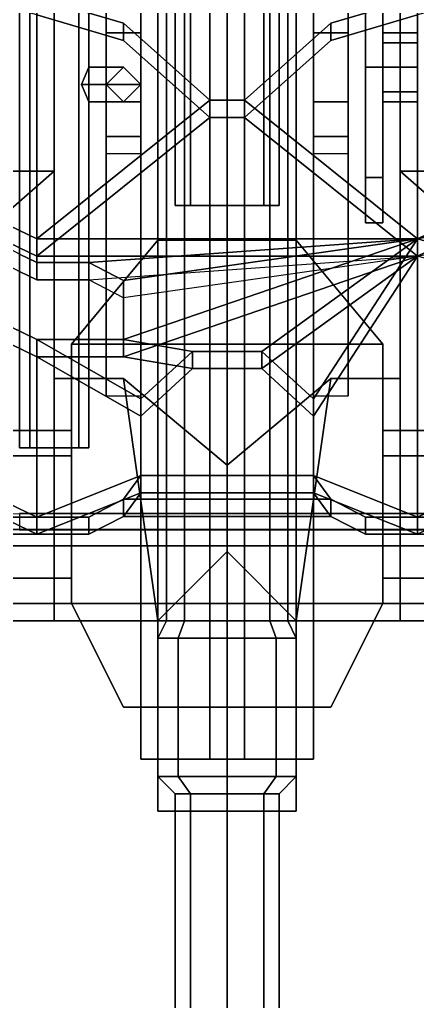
# Model space of a CAD drawing. Header units: millimetres. Extents: x -0.9 to 1, y -4.4 to 14.2.
# Drawn here: x -0.12 to 0.11, y -0.28 to 0.288 of the extents above; entities that cross this region are included whole.
import ezdxf

# ---------------------------------------------------------------- set-up
doc = ezdxf.new("R2010")
doc.units = ezdxf.units.MM
for name, color, linetype in [('gun', 1, 'Continuous'), ('sleeve', 5, 'Continuous'), ('trail', 6, 'Continuous'), ('turret', 2, 'Continuous')]:
    doc.layers.add(name, color=color, linetype=linetype)

msp = doc.modelspace()

# ---------------------------------------------------------------- linework, layer by layer
for points in [[(0.04, 0.16, 0.27), (0.09, 0.1, 0.27), (-0.09, 0.1, 0.27), (-0.04, 0.16, 0.27)], [(-0.09, 0.1, 0.37), (0.09, 0.1, 0.37), (0.04, 0.16, 0.37), (-0.04, 0.16, 0.37)], [(-0.04, 0.16, 0.27), (-0.09, 0.1, 0.27), (-0.09, 0.1, 0.37), (-0.04, 0.16, 0.37)], [(-0.04, 0.16, 0.37), (0.04, 0.16, 0.37), (0.04, 0.16, 0.27), (-0.04, 0.16, 0.27)], [(0.04, 0.16, 0.37), (0.09, 0.1, 0.37), (0.09, 0.1, 0.27), (0.04, 0.16, 0.27)], [(0.09, 0.1, 0.27), (0.09, -0.05, 0.27), (-0.09, -0.05, 0.27), (-0.09, 0.1, 0.27)], [(-0.09, -0.05, 0.37), (0.09, -0.05, 0.37), (0.09, 0.1, 0.37), (-0.09, 0.1, 0.37)], [(-0.09, 0.1, 0.27), (-0.09, -0.05, 0.27), (-0.09, -0.05, 0.37), (-0.09, 0.1, 0.37)], [(0.09, 0.1, 0.37), (0.09, -0.05, 0.37), (0.09, -0.05, 0.27), (0.09, 0.1, 0.27)], [(-0.13, 0.03536, 0.28464), (-0.13, 0.05, 0.32), (-0.09, 0.05, 0.32), (-0.09, 0.03536, 0.28464)], [(-0.13, 0.05, 0.32), (-0.13, 0.03536, 0.35536), (-0.09, 0.03536, 0.35536), (-0.09, 0.05, 0.32)], [(0.13, 0.05, 0.32), (0.13, 0.03536, 0.28464), (0.09, 0.03536, 0.28464), (0.09, 0.05, 0.32)], [(0.13, 0.03536, 0.35536), (0.13, 0.05, 0.32), (0.09, 0.05, 0.32), (0.09, 0.03536, 0.35536)], [(-0.13, 0, 0.27), (-0.13, 0.03536, 0.28464), (-0.09, 0.03536, 0.28464), (-0.09, 0, 0.27)], [(-0.13, 0.03536, 0.35536), (-0.13, 0, 0.37), (-0.09, 0, 0.37), (-0.09, 0.03536, 0.35536)], [(0.13, 0.03536, 0.28464), (0.13, 0, 0.27), (0.09, 0, 0.27), (0.09, 0.03536, 0.28464)], [(0.13, 0, 0.37), (0.13, 0.03536, 0.35536), (0.09, 0.03536, 0.35536), (0.09, 0, 0.37)], [(-0.12, 0.00204, 0.47859), (0.12, 0.00204, 0.47859), (0.36, -0.00723, 0.45006), (-0.36, -0.00723, 0.45006)], [(-0.13, 0, 0.37), (-0.13, -0.03536, 0.35536), (-0.09, -0.03536, 0.35536), (-0.09, 0, 0.37)], [(-0.13, -0.03536, 0.28464), (-0.13, 0, 0.27), (-0.09, 0, 0.27), (-0.09, -0.03536, 0.28464)], [(-0.12, -0.00747, 0.48168), (0.12, -0.00747, 0.48168), (0.12, 0.00204, 0.47859), (-0.12, 0.00204, 0.47859)], [(0.13, -0.03536, 0.35536), (0.13, 0, 0.37), (0.09, 0, 0.37), (0.09, -0.03536, 0.35536)], [(0.13, 0, 0.27), (0.13, -0.03536, 0.28464), (0.09, -0.03536, 0.28464), (0.09, 0, 0.27)], [(-0.36, -0.00723, 0.45006), (0.36, -0.00723, 0.45006), (0.36, -0.05, 0.31842), (-0.36, -0.05, 0.31842)], [(-0.36, -0.01674, 0.45315), (0.36, -0.01674, 0.45315), (0.12, -0.00747, 0.48168), (-0.12, -0.00747, 0.48168)], [(-0.36, -0.06, 0.32), (0.36, -0.06, 0.32), (0.36, -0.01674, 0.45315), (-0.36, -0.01674, 0.45315)], [(-0.13, -0.03536, 0.35536), (-0.13, -0.05, 0.32), (-0.09, -0.05, 0.32), (-0.09, -0.03536, 0.35536)], [(-0.13, -0.05, 0.32), (-0.13, -0.03536, 0.28464), (-0.09, -0.03536, 0.28464), (-0.09, -0.05, 0.32)], [(0.13, -0.05, 0.32), (0.13, -0.03536, 0.35536), (0.09, -0.03536, 0.35536), (0.09, -0.05, 0.32)], [(0.13, -0.03536, 0.28464), (0.13, -0.05, 0.32), (0.09, -0.05, 0.32), (0.09, -0.03536, 0.28464)], [(-0.36, -0.05, 0.27), (0.36, -0.05, 0.27), (0.31, -0.05, 0.1), (-0.31, -0.05, 0.1)], [(-0.36, -0.05, 0.31842), (0.36, -0.05, 0.31842), (0.36, -0.05, 0.27), (-0.36, -0.05, 0.27)], [(-0.31, -0.05, 0.1), (0.31, -0.05, 0.1), (0.31, -0.06, 0.1), (-0.31, -0.06, 0.1)], [(0.09, -0.05, 0.27), (0.06, -0.11, 0.27), (-0.06, -0.11, 0.27), (-0.09, -0.05, 0.27)], [(-0.09, -0.05, 0.27), (-0.06, -0.11, 0.27), (-0.06, -0.11, 0.37), (-0.09, -0.05, 0.37)], [(-0.06, -0.11, 0.37), (0.06, -0.11, 0.37), (0.09, -0.05, 0.37), (-0.09, -0.05, 0.37)], [(0.09, -0.05, 0.37), (0.06, -0.11, 0.37), (0.06, -0.11, 0.27), (0.09, -0.05, 0.27)], [(-0.31, -0.06, 0.1), (0.31, -0.06, 0.1), (0.36, -0.06, 0.27), (-0.36, -0.06, 0.27)], [(-0.36, -0.06, 0.27), (0.36, -0.06, 0.27), (0.36, -0.06, 0.32), (-0.36, -0.06, 0.32)], [(-0.06, -0.11, 0.27), (0.06, -0.11, 0.27), (0.06, -0.11, 0.37), (-0.06, -0.11, 0.37)], [(0.04, -0.11, 0.35), (0.04, -0.17, 0.35), (-0.04, -0.17, 0.35), (-0.04, -0.11, 0.35)], [(-0.04, -0.11, 0.35), (-0.04, -0.17, 0.35), (-0.04, -0.17, 0.37), (-0.04, -0.11, 0.37)], [(-0.04, -0.17, 0.37), (0.04, -0.17, 0.37), (0.04, -0.11, 0.37), (-0.04, -0.11, 0.37)], [(-0.04, -0.17, 0.29), (0.04, -0.17, 0.29), (0.04, -0.11, 0.29), (-0.04, -0.11, 0.29)], [(-0.04, -0.11, 0.27), (-0.04, -0.17, 0.27), (-0.04, -0.17, 0.29), (-0.04, -0.11, 0.29)], [(0.04, -0.11, 0.27), (0.04, -0.17, 0.27), (-0.04, -0.17, 0.27), (-0.04, -0.11, 0.27)], [(0.04, -0.11, 0.37), (0.04, -0.17, 0.37), (0.04, -0.17, 0.35), (0.04, -0.11, 0.35)], [(0.04, -0.11, 0.29), (0.04, -0.17, 0.29), (0.04, -0.17, 0.27), (0.04, -0.11, 0.27)], [(-0.04, -0.17, 0.35), (0.04, -0.17, 0.35), (0.04, -0.17, 0.37), (-0.04, -0.17, 0.37)], [(-0.04, -0.17, 0.27), (0.04, -0.17, 0.27), (0.04, -0.17, 0.29), (-0.04, -0.17, 0.29)]]:
    msp.add_3dface(points)
at = {"layer": 'gun'}
for points in [[(-0.02475, 0.57, 0.63475), (-0.035, 0.57, 0.61), (-0.035, -0.06, 0.61), (-0.02475, -0.06, 0.63475)], [(-0.035, 0.57, 0.61), (-0.02475, 0.57, 0.58525), (-0.02475, -0.06, 0.58525), (-0.035, -0.06, 0.61)], [(0, 0.57, 0.645), (-0.02475, 0.57, 0.63475), (-0.02475, -0.06, 0.63475), (0, -0.06, 0.645)], [(-0.02475, 0.57, 0.58525), (0, 0.57, 0.575), (0, -0.06, 0.575), (-0.02475, -0.06, 0.58525)], [(0.02475, 0.57, 0.63475), (0, 0.57, 0.645), (0, -0.06, 0.645), (0.02475, -0.06, 0.63475)], [(0, 0.57, 0.575), (0.02475, 0.57, 0.58525), (0.02475, -0.06, 0.58525), (0, -0.06, 0.575)], [(0.035, 0.57, 0.61), (0.02475, 0.57, 0.63475), (0.02475, -0.06, 0.63475), (0.035, -0.06, 0.61)], [(0.02475, 0.57, 0.58525), (0.035, 0.57, 0.61), (0.035, -0.06, 0.61), (0.02475, -0.06, 0.58525)], [(-0.02828, -0.07, 0.58172), (-0.04, -0.07, 0.61), (-0.035, -0.06, 0.61), (-0.02475, -0.06, 0.58525)], [(-0.04, -0.07, 0.61), (-0.02828, -0.07, 0.63828), (-0.02475, -0.06, 0.63475), (-0.035, -0.06, 0.61)], [(0, -0.07, 0.57), (-0.02828, -0.07, 0.58172), (-0.02475, -0.06, 0.58525), (0, -0.06, 0.575)], [(-0.02828, -0.07, 0.63828), (0, -0.07, 0.65), (0, -0.06, 0.645), (-0.02475, -0.06, 0.63475)], [(0.02828, -0.07, 0.58172), (0, -0.07, 0.57), (0, -0.06, 0.575), (0.02475, -0.06, 0.58525)], [(0, -0.07, 0.65), (0.02828, -0.07, 0.63828), (0.02475, -0.06, 0.63475), (0, -0.06, 0.645)], [(0.04, -0.07, 0.61), (0.02828, -0.07, 0.58172), (0.02475, -0.06, 0.58525), (0.035, -0.06, 0.61)], [(0.02828, -0.07, 0.63828), (0.04, -0.07, 0.61), (0.035, -0.06, 0.61), (0.02475, -0.06, 0.63475)], [(-0.02828, -0.07, 0.63828), (-0.04, -0.07, 0.61), (-0.04, -0.15, 0.61), (-0.02828, -0.15, 0.63828)], [(-0.04, -0.07, 0.61), (-0.02828, -0.07, 0.58172), (-0.02828, -0.15, 0.58172), (-0.04, -0.15, 0.61)], [(0, -0.07, 0.65), (-0.02828, -0.07, 0.63828), (-0.02828, -0.15, 0.63828), (0, -0.15, 0.65)], [(-0.02828, -0.07, 0.58172), (0, -0.07, 0.57), (0, -0.15, 0.57), (-0.02828, -0.15, 0.58172)], [(0.02828, -0.07, 0.63828), (0, -0.07, 0.65), (0, -0.15, 0.65), (0.02828, -0.15, 0.63828)], [(0, -0.07, 0.57), (0.02828, -0.07, 0.58172), (0.02828, -0.15, 0.58172), (0, -0.15, 0.57)], [(0.04, -0.07, 0.61), (0.02828, -0.07, 0.63828), (0.02828, -0.15, 0.63828), (0.04, -0.15, 0.61)], [(0.02828, -0.07, 0.58172), (0.04, -0.07, 0.61), (0.04, -0.15, 0.61), (0.02828, -0.15, 0.58172)], [(-0.02121, -0.16, 0.58879), (-0.03, -0.16, 0.61), (-0.04, -0.15, 0.61), (-0.02828, -0.15, 0.58172)], [(-0.03, -0.16, 0.61), (-0.02121, -0.16, 0.63121), (-0.02828, -0.15, 0.63828), (-0.04, -0.15, 0.61)], [(0, -0.16, 0.58), (-0.02121, -0.16, 0.58879), (-0.02828, -0.15, 0.58172), (0, -0.15, 0.57)], [(-0.02121, -0.16, 0.63121), (0, -0.16, 0.64), (0, -0.15, 0.65), (-0.02828, -0.15, 0.63828)], [(0.02121, -0.16, 0.58879), (0, -0.16, 0.58), (0, -0.15, 0.57), (0.02828, -0.15, 0.58172)], [(0, -0.16, 0.64), (0.02121, -0.16, 0.63121), (0.02828, -0.15, 0.63828), (0, -0.15, 0.65)], [(0.03, -0.16, 0.61), (0.02121, -0.16, 0.58879), (0.02828, -0.15, 0.58172), (0.04, -0.15, 0.61)], [(0.02121, -0.16, 0.63121), (0.03, -0.16, 0.61), (0.04, -0.15, 0.61), (0.02828, -0.15, 0.63828)], [(-0.02121, -0.16, 0.63121), (-0.03, -0.16, 0.61), (-0.03, -0.95, 0.61), (-0.02121, -0.95, 0.63121)], [(-0.03, -0.16, 0.61), (-0.02121, -0.16, 0.58879), (-0.02121, -0.95, 0.58879), (-0.03, -0.95, 0.61)], [(0, -0.16, 0.64), (-0.02121, -0.16, 0.63121), (-0.02121, -0.95, 0.63121), (0, -0.95, 0.64)], [(-0.02121, -0.16, 0.58879), (0, -0.16, 0.58), (0, -0.95, 0.58), (-0.02121, -0.95, 0.58879)], [(0.02121, -0.16, 0.63121), (0, -0.16, 0.64), (0, -0.95, 0.64), (0.02121, -0.95, 0.63121)], [(0, -0.16, 0.58), (0.02121, -0.16, 0.58879), (0.02121, -0.95, 0.58879), (0, -0.95, 0.58)], [(0.03, -0.16, 0.61), (0.02121, -0.16, 0.63121), (0.02121, -0.95, 0.63121), (0.03, -0.95, 0.61)], [(0.02121, -0.16, 0.58879), (0.03, -0.16, 0.61), (0.03, -0.95, 0.61), (0.02121, -0.95, 0.58879)]]:
    msp.add_3dface(points, dxfattribs=at)
at = {"layer": 'sleeve'}
for points in [[(0.05, 0.57, 0.5), (0.05, -0.14, 0.5), (-0.05, -0.14, 0.5), (-0.05, 0.57, 0.5)], [(-0.05, 0.57, 0.5), (-0.05, -0.14, 0.5), (-0.05, -0.14, 0.5), (-0.05, 0.57, 0.5)], [(-0.05, 0.57, 0.62), (-0.05, -0.14, 0.62), (-0.04, -0.14, 0.62), (-0.04, 0.57, 0.62)], [(-0.05, 0.57, 0.5), (-0.05, -0.14, 0.5), (-0.05, -0.14, 0.62), (-0.05, 0.57, 0.62)], [(-0.04, -0.14, 0.59), (-0.01, -0.14, 0.57), (-0.01, 0.57, 0.57), (-0.04, 0.57, 0.59)], [(-0.04, -0.14, 0.62), (-0.04, -0.14, 0.59), (-0.04, 0.57, 0.59), (-0.04, 0.57, 0.62)], [(-0.01, 0.57, 0.57), (-0.01, -0.14, 0.57), (0.01, -0.14, 0.57), (0.01, 0.57, 0.57)], [(0.04, 0.57, 0.59), (0.01, 0.57, 0.57), (0.01, -0.14, 0.57), (0.04, -0.14, 0.59)], [(0.05, -0.14, 0.59), (0.05, 0.57, 0.59), (0.04, 0.57, 0.59), (0.04, -0.14, 0.59)], [(0.05, -0.14, 0.5), (0.05, 0.57, 0.5), (0.05, 0.57, 0.59), (0.05, -0.14, 0.59)], [(-0.02121, 0.46, 0.70121), (-0.03, 0.46, 0.68), (-0.03, 0.18, 0.68), (-0.02121, 0.18, 0.70121)], [(-0.03, 0.46, 0.68), (-0.02121, 0.46, 0.65879), (-0.02121, 0.18, 0.65879), (-0.03, 0.18, 0.68)], [(0, 0.46, 0.71), (-0.02121, 0.46, 0.70121), (-0.02121, 0.18, 0.70121), (0, 0.18, 0.71)], [(-0.02121, 0.46, 0.65879), (0, 0.46, 0.65), (0, 0.18, 0.65), (-0.02121, 0.18, 0.65879)], [(0.02121, 0.46, 0.70121), (0, 0.46, 0.71), (0, 0.18, 0.71), (0.02121, 0.18, 0.70121)], [(0, 0.46, 0.65), (0.02121, 0.46, 0.65879), (0.02121, 0.18, 0.65879), (0, 0.18, 0.65)], [(0.03, 0.46, 0.68), (0.02121, 0.46, 0.70121), (0.02121, 0.18, 0.70121), (0.03, 0.18, 0.68)], [(0.02121, 0.46, 0.65879), (0.03, 0.46, 0.68), (0.03, 0.18, 0.68), (0.02121, 0.18, 0.65879)], [(0.08, 0.26, 0.65), (0.08, 0.32364, 0.62364), (0.08, 0.35, 0.56), (0.08, 0.19636, 0.62364)], [(0.08, 0.19636, 0.62364), (0.08, 0.35, 0.56), (0.08, 0.32364, 0.49636), (0.08, 0.17, 0.56)], [(0.09, 0.27414, 0.57414), (0.09, 0.28, 0.56), (0.09, 0.35, 0.56), (0.09, 0.32364, 0.62364)], [(0.09, 0.28, 0.56), (0.09, 0.27414, 0.54586), (0.09, 0.32364, 0.49636), (0.09, 0.35, 0.56)], [(0.09, 0.26, 0.65), (0.09, 0.32364, 0.62364), (0.08, 0.32364, 0.62364), (0.08, 0.26, 0.65)], [(0.09, 0.32364, 0.49636), (0.09, 0.26, 0.47), (0.08, 0.26, 0.47), (0.08, 0.32364, 0.49636)], [(0.08, 0.17, 0.56), (0.08, 0.32364, 0.49636), (0.08, 0.26, 0.47), (0.08, 0.19636, 0.49636)], [(0.09, 0.26, 0.58), (0.09, 0.27414, 0.57414), (0.09, 0.32364, 0.62364), (0.09, 0.26, 0.65)], [(0.09, 0.27414, 0.54586), (0.09, 0.26, 0.54), (0.09, 0.26, 0.47), (0.09, 0.32364, 0.49636)], [(0.11, 0.27414, 0.57414), (0.11, 0.28, 0.56), (0.09, 0.28, 0.56), (0.09, 0.27414, 0.57414)], [(0.11, 0.28, 0.56), (0.11, 0.27414, 0.54586), (0.09, 0.27414, 0.54586), (0.09, 0.28, 0.56)], [(0.11, 0.24586, 0.57414), (0.11, 0.28, 0.56), (0.11, 0.27414, 0.57414), (0.11, 0.26, 0.58)], [(0.11, 0.24, 0.56), (0.11, 0.27414, 0.54586), (0.11, 0.28, 0.56), (0.11, 0.24586, 0.57414)], [(0.11, 0.26, 0.58), (0.11, 0.27414, 0.57414), (0.09, 0.27414, 0.57414), (0.09, 0.26, 0.58)], [(0.11, 0.27414, 0.54586), (0.11, 0.26, 0.54), (0.09, 0.26, 0.54), (0.09, 0.27414, 0.54586)], [(0.11, 0.27414, 0.54586), (0.11, 0.24, 0.56), (0.11, 0.24586, 0.54586), (0.11, 0.26, 0.54)], [(0.09, 0.19636, 0.62364), (0.09, 0.26, 0.65), (0.08, 0.26, 0.65), (0.08, 0.19636, 0.62364)], [(0.09, 0.26, 0.47), (0.09, 0.19636, 0.49636), (0.08, 0.19636, 0.49636), (0.08, 0.26, 0.47)], [(0.11, 0.24586, 0.57414), (0.11, 0.26, 0.58), (0.09, 0.26, 0.58), (0.09, 0.24586, 0.57414)], [(0.11, 0.26, 0.54), (0.11, 0.24586, 0.54586), (0.09, 0.24586, 0.54586), (0.09, 0.26, 0.54)], [(0.09, 0.26, 0.54), (0.09, 0.24586, 0.54586), (0.09, 0.19636, 0.49636), (0.09, 0.26, 0.47)], [(0.09, 0.24586, 0.57414), (0.09, 0.26, 0.58), (0.09, 0.26, 0.65), (0.09, 0.19636, 0.62364)], [(0.11, 0.24, 0.56), (0.11, 0.24586, 0.57414), (0.09, 0.24586, 0.57414), (0.09, 0.24, 0.56)], [(0.11, 0.24586, 0.54586), (0.11, 0.24, 0.56), (0.09, 0.24, 0.56), (0.09, 0.24586, 0.54586)], [(0.09, 0.24586, 0.54586), (0.09, 0.24, 0.56), (0.09, 0.17, 0.56), (0.09, 0.19636, 0.49636)], [(0.09, 0.24, 0.56), (0.09, 0.24586, 0.57414), (0.09, 0.19636, 0.62364), (0.09, 0.17, 0.56)], [(0.09, 0.17, 0.56), (0.09, 0.19636, 0.62364), (0.08, 0.19636, 0.62364), (0.08, 0.17, 0.56)], [(0.09, 0.19636, 0.49636), (0.09, 0.17, 0.56), (0.08, 0.17, 0.56), (0.08, 0.19636, 0.49636)], [(0, 0.18, 0.71), (-0.02121, 0.18, 0.70121), (-0.03, 0.18, 0.68), (0.02121, 0.18, 0.70121)], [(0.02121, 0.18, 0.70121), (-0.03, 0.18, 0.68), (-0.02121, 0.18, 0.65879), (0.03, 0.18, 0.68)], [(0.03, 0.18, 0.68), (-0.02121, 0.18, 0.65879), (0, 0.18, 0.65), (0.02121, 0.18, 0.65879)], [(-0.01, -0.14, 0.57), (-0.05, -0.14, 0.5), (0.05, -0.14, 0.5), (0.01, -0.14, 0.57)], [(-0.05, -0.14, 0.5), (-0.05, -0.14, 0.5), (-0.01, -0.14, 0.57), (-0.04, -0.14, 0.59)], [(-0.05, -0.14, 0.62), (-0.05, -0.14, 0.5), (-0.04, -0.14, 0.59), (-0.04, -0.14, 0.62)], [(0.04, -0.14, 0.59), (0.01, -0.14, 0.57), (0.05, -0.14, 0.5), (0.05, -0.14, 0.59)]]:
    msp.add_3dface(points, dxfattribs=at)
at = {"layer": 'trail'}
for points in [[(-0.1, 0.2, 0.24), (-0.23, 0.2, 0.24), (-0.22207, 0.37, 0.21), (-0.1, 0.37, 0.21)], [(-0.1, 0.37, 0.33), (-0.22207, 0.37, 0.33), (-0.23, 0.2, 0.35), (-0.1, 0.2, 0.35)], [(-0.1, 0.37, 0.33), (-0.1, 0.2, 0.35), (-0.1, 0.2, 0.24), (-0.1, 0.37, 0.21)], [(0.1, 0.37, 0.33), (0.1, 0.2, 0.35), (0.1, 0.2, 0.24), (0.1, 0.37, 0.21)], [(0.1, 0.2, 0.24), (0.23, 0.2, 0.24), (0.22207, 0.37, 0.21), (0.1, 0.37, 0.21)], [(0.1, 0.37, 0.33), (0.22207, 0.37, 0.33), (0.23, 0.2, 0.35), (0.1, 0.2, 0.35)], [(-0.1, 0.2, 0.24), (-0.18, 0.13, 0.24), (-0.23, 0.2, 0.24), (-0.1, 0.2, 0.24)], [(-0.1, 0.2, 0.35), (-0.23, 0.2, 0.35), (-0.18, 0.13, 0.35), (-0.1, 0.2, 0.35)], [(-0.1, -0.01, 0.24), (-0.18, -0.01, 0.24), (-0.18, 0.13, 0.24), (-0.1, 0.2, 0.24)], [(-0.1, 0.2, 0.35), (-0.18, 0.13, 0.35), (-0.18, -0.01, 0.35), (-0.1, -0.01, 0.35)], [(-0.1, 0.2, 0.35), (-0.1, -0.01, 0.35), (-0.1, -0.01, 0.24), (-0.1, 0.2, 0.24)], [(0.1, 0.2, 0.35), (0.1, -0.01, 0.35), (0.1, -0.01, 0.24), (0.1, 0.2, 0.24)], [(0.1, 0.2, 0.24), (0.18, 0.13, 0.24), (0.23, 0.2, 0.24), (0.1, 0.2, 0.24)], [(0.1, -0.01, 0.24), (0.18, -0.01, 0.24), (0.18, 0.13, 0.24), (0.1, 0.2, 0.24)], [(0.1, 0.2, 0.35), (0.18, 0.13, 0.35), (0.18, -0.01, 0.35), (0.1, -0.01, 0.35)], [(0.1, 0.2, 0.35), (0.23, 0.2, 0.35), (0.18, 0.13, 0.35), (0.1, 0.2, 0.35)], [(-0.1, 0.08, 0.25), (-0.06, 0.08, 0.25), (-0.04, -0.06, 0.25), (-0.1, -0.06, 0.25)], [(-0.04, -0.06, 0.27), (-0.06, 0.08, 0.27), (-0.1, 0.08, 0.27), (-0.1, -0.06, 0.27)], [(-0.1, 0.08, 0.27), (-0.06, 0.08, 0.27), (-0.06, 0.08, 0.25), (-0.1, 0.08, 0.25)], [(-0.06, 0.08, 0.25), (0, 0.03, 0.25), (0, -0.02, 0.25), (-0.04, -0.06, 0.25)], [(-0.06, 0.08, 0.27), (0, 0.03, 0.27), (0, 0.03, 0.25), (-0.06, 0.08, 0.25)], [(0, -0.02, 0.27), (0, 0.03, 0.27), (-0.06, 0.08, 0.27), (-0.04, -0.06, 0.27)], [(0.06, 0.08, 0.27), (0, 0.03, 0.27), (0, 0.03, 0.25), (0.06, 0.08, 0.25)], [(0.06, 0.08, 0.25), (0, 0.03, 0.25), (0, -0.02, 0.25), (0.04, -0.06, 0.25)], [(0, -0.02, 0.27), (0, 0.03, 0.27), (0.06, 0.08, 0.27), (0.04, -0.06, 0.27)], [(0.1, 0.08, 0.25), (0.06, 0.08, 0.25), (0.04, -0.06, 0.25), (0.1, -0.06, 0.25)], [(0.04, -0.06, 0.27), (0.06, 0.08, 0.27), (0.1, 0.08, 0.27), (0.1, -0.06, 0.27)], [(0.1, 0.08, 0.27), (0.06, 0.08, 0.27), (0.06, 0.08, 0.25), (0.1, 0.08, 0.25)], [(0, -0.02, 0.25), (0, 0.03, 0.25), (0, 0.03, 0.27), (0, -0.02, 0.27)], [(0, -0.02, 0.25), (0, 0.03, 0.25), (0, 0.03, 0.27), (0, -0.02, 0.27)], [(-0.1, -0.01, 0.35), (-0.18, -0.01, 0.35), (-0.18, -0.01, 0.24), (-0.1, -0.01, 0.24)], [(-0.1, -0.01, 0.25), (-0.1, -0.06, 0.25), (-0.1, -0.06, 0.27), (-0.1, -0.01, 0.27)], [(0.1, -0.01, 0.35), (0.18, -0.01, 0.35), (0.18, -0.01, 0.24), (0.1, -0.01, 0.24)], [(0.1, -0.01, 0.25), (0.1, -0.06, 0.25), (0.1, -0.06, 0.27), (0.1, -0.01, 0.27)], [(-0.04, -0.06, 0.25), (0, -0.02, 0.25), (0, -0.02, 0.27), (-0.04, -0.06, 0.27)], [(0.04, -0.06, 0.25), (0, -0.02, 0.25), (0, -0.02, 0.27), (0.04, -0.06, 0.27)], [(-0.1, -0.06, 0.25), (-0.04, -0.06, 0.25), (-0.04, -0.06, 0.27), (-0.1, -0.06, 0.27)], [(0.1, -0.06, 0.25), (0.04, -0.06, 0.25), (0.04, -0.06, 0.27), (0.1, -0.06, 0.27)]]:
    msp.add_3dface(points, dxfattribs=at)
at = {"layer": 'turret'}
for points in [[(-0.11414, 0.51, 0.76414), (-0.12, 0.51, 0.75), (-0.12, 0.04, 0.75), (-0.11414, 0.04, 0.76414)], [(-0.12, 0.51, 0.75), (-0.11414, 0.51, 0.73586), (-0.11414, 0.04, 0.73586), (-0.12, 0.04, 0.75)], [(-0.1, 0.51, 0.77), (-0.11414, 0.51, 0.76414), (-0.11414, 0.04, 0.76414), (-0.1, 0.04, 0.77)], [(-0.11414, 0.51, 0.73586), (-0.1, 0.51, 0.73), (-0.1, 0.04, 0.73), (-0.11414, 0.04, 0.73586)], [(-0.08586, 0.51, 0.76414), (-0.1, 0.51, 0.77), (-0.1, 0.04, 0.77), (-0.08586, 0.04, 0.76414)], [(-0.1, 0.51, 0.73), (-0.08586, 0.51, 0.73586), (-0.08586, 0.04, 0.73586), (-0.1, 0.04, 0.73)], [(-0.08, 0.51, 0.75), (-0.08586, 0.51, 0.76414), (-0.08586, 0.04, 0.76414), (-0.08, 0.04, 0.75)], [(-0.08586, 0.51, 0.73586), (-0.08, 0.51, 0.75), (-0.08, 0.04, 0.75), (-0.08586, 0.04, 0.73586)], [(-0.11, 0.30034, 0.94278), (-0.11, 0.16075, 0.87166), (-0.38, 0.29075, 0.87166), (-0.18, 0.31919, 0.93521)], [(0.11, 0.16075, 0.87166), (0.11, 0.30034, 0.94278), (0.18, 0.31919, 0.93521), (0.38, 0.29075, 0.87166)], [(-0.18, 0.30919, 0.93521), (-0.38, 0.28075, 0.87166), (-0.11, 0.15075, 0.87166), (-0.11, 0.29034, 0.94278)], [(0.18, 0.30919, 0.93521), (0.11, 0.29034, 0.94278), (0.11, 0.15075, 0.87166), (0.38, 0.28075, 0.87166)], [(-0.11, 0.30034, 0.94278), (-0.11, 0.29034, 0.94278), (-0.06, 0.27549, 0.93521), (-0.06, 0.28549, 0.93521)], [(-0.06, 0.28549, 0.93521), (-0.01, 0.24094, 0.91251), (-0.11, 0.16075, 0.87166), (-0.11, 0.30034, 0.94278)], [(-0.05, 0.3, 0.56), (-0.05, 0.21, 0.43), (-0.07, 0.21, 0.43), (-0.07, 0.3, 0.56)], [(-0.05, 0.28, 0.59), (-0.05, 0.3, 0.56), (-0.07, 0.3, 0.56), (-0.07, 0.28, 0.59)], [(-0.07, 0.21, 0.43), (-0.07, 0.07, 0.43), (-0.07, 0.22, 0.56), (-0.07, 0.3, 0.56)], [(-0.07, 0.3, 0.56), (-0.07, 0.22, 0.56), (-0.07, 0.24, 0.59), (-0.07, 0.28, 0.59)], [(-0.05, 0.22, 0.56), (-0.05, 0.07, 0.43), (-0.05, 0.21, 0.43), (-0.05, 0.3, 0.56)], [(-0.05, 0.24, 0.59), (-0.05, 0.22, 0.56), (-0.05, 0.3, 0.56), (-0.05, 0.28, 0.59)], [(0.11, 0.16075, 0.87166), (0.01, 0.24094, 0.91251), (0.06, 0.28549, 0.93521), (0.11, 0.30034, 0.94278)], [(0.05, 0.21, 0.43), (0.05, 0.07, 0.43), (0.05, 0.22, 0.56), (0.05, 0.3, 0.56)], [(0.07, 0.3, 0.56), (0.07, 0.21, 0.43), (0.05, 0.21, 0.43), (0.05, 0.3, 0.56)], [(0.05, 0.3, 0.56), (0.05, 0.22, 0.56), (0.05, 0.24, 0.59), (0.05, 0.28, 0.59)], [(0.07, 0.28, 0.59), (0.07, 0.3, 0.56), (0.05, 0.3, 0.56), (0.05, 0.28, 0.59)], [(0.06, 0.28549, 0.93521), (0.06, 0.27549, 0.93521), (0.11, 0.29034, 0.94278), (0.11, 0.30034, 0.94278)], [(0.07, 0.22, 0.56), (0.07, 0.07, 0.43), (0.07, 0.21, 0.43), (0.07, 0.3, 0.56)], [(0.07, 0.24, 0.59), (0.07, 0.22, 0.56), (0.07, 0.3, 0.56), (0.07, 0.28, 0.59)], [(-0.11, 0.16075, 0.87166), (-0.11, 0.14707, 0.83407), (-0.12, 0.15188, 0.83407), (-0.38, 0.29075, 0.87166)], [(-0.11, 0.29034, 0.94278), (-0.11, 0.15075, 0.87166), (-0.01, 0.23094, 0.91251), (-0.06, 0.27549, 0.93521)], [(0.06, 0.27549, 0.93521), (0.01, 0.23094, 0.91251), (0.11, 0.15075, 0.87166), (0.11, 0.29034, 0.94278)], [(0.38, 0.29075, 0.87166), (0.38, 0.26681, 0.80588), (0.29, 0.19953, 0.7401), (0.11, 0.16075, 0.87166)], [(-0.06, 0.28549, 0.93521), (-0.06, 0.27549, 0.93521), (-0.01, 0.23094, 0.91251), (-0.01, 0.24094, 0.91251)], [(0.01, 0.24094, 0.91251), (0.01, 0.23094, 0.91251), (0.06, 0.27549, 0.93521), (0.06, 0.28549, 0.93521)], [(-0.11, 0.15075, 0.87166), (-0.38, 0.28075, 0.87166), (-0.12, 0.14188, 0.83407), (-0.11, 0.13707, 0.83407)], [(-0.07, 0.28, 0.59), (-0.07, 0.24, 0.59), (-0.05, 0.24, 0.59), (-0.05, 0.28, 0.59)], [(0.05, 0.28, 0.59), (0.05, 0.24, 0.59), (0.07, 0.24, 0.59), (0.07, 0.28, 0.59)], [(0.11, 0.15075, 0.87166), (0.29, 0.18953, 0.7401), (0.38, 0.25681, 0.80588), (0.38, 0.28075, 0.87166)], [(-0.05, 0.25, 0.76), (-0.06, 0.26, 0.75), (-0.08, 0.26, 0.75), (-0.08414, 0.25, 0.76)], [(-0.06, 0.26, 0.75), (-0.07, 0.25, 0.74), (-0.08414, 0.25, 0.74), (-0.08, 0.26, 0.75)], [(-0.06, 0.26, 0.59), (-0.07, 0.25, 0.59), (-0.07, 0.25, 0.74), (-0.06, 0.26, 0.75)], [(-0.05, 0.25, 0.59), (-0.06, 0.26, 0.59), (-0.06, 0.26, 0.75), (-0.05, 0.25, 0.76)], [(-0.07, 0.25, 0.74), (-0.06, 0.24, 0.75), (-0.08, 0.24, 0.75), (-0.08414, 0.25, 0.74)], [(-0.06, 0.24, 0.75), (-0.05, 0.25, 0.76), (-0.08414, 0.25, 0.76), (-0.08, 0.24, 0.75)], [(-0.07, 0.25, 0.59), (-0.06, 0.24, 0.59), (-0.06, 0.24, 0.75), (-0.07, 0.25, 0.74)], [(-0.06, 0.24, 0.59), (-0.05, 0.25, 0.59), (-0.05, 0.25, 0.76), (-0.06, 0.24, 0.75)], [(-0.11, 0.16075, 0.87166), (-0.01, 0.24094, 0.91251), (0.01, 0.24094, 0.91251), (0.11, 0.16075, 0.87166)], [(-0.07, 0.24, 0.59), (-0.07, 0.22, 0.56), (-0.05, 0.22, 0.56), (-0.05, 0.24, 0.59)], [(-0.01, 0.24094, 0.91251), (-0.01, 0.23094, 0.91251), (0.01, 0.23094, 0.91251), (0.01, 0.24094, 0.91251)], [(0.05, 0.24, 0.59), (0.05, 0.22, 0.56), (0.07, 0.22, 0.56), (0.07, 0.24, 0.59)], [(-0.01, 0.23094, 0.91251), (-0.11, 0.15075, 0.87166), (0.11, 0.15075, 0.87166), (0.01, 0.23094, 0.91251)], [(-0.07, 0.22, 0.56), (-0.07, 0.07, 0.43), (-0.05, 0.07, 0.43), (-0.05, 0.22, 0.56)], [(0.05, 0.22, 0.56), (0.05, 0.07, 0.43), (0.07, 0.07, 0.43), (0.07, 0.22, 0.56)], [(0.29, 0.19953, 0.7401), (0.29, 0.16875, 0.65553), (0.25, 0.12213, 0.58035), (0.11, 0.16075, 0.87166)], [(0.11, 0.16075, 0.87166), (-0.08, 0.14707, 0.83407), (-0.11, 0.14707, 0.83407), (-0.11, 0.16075, 0.87166)], [(0.11, 0.16075, 0.87166), (0.11, 0.16075, 0.87166), (-0.06, 0.13681, 0.80588), (-0.08, 0.14707, 0.83407)], [(0.11, 0.16075, 0.87166), (0.02, 0.09577, 0.69311), (-0.02, 0.09577, 0.69311), (-0.06, 0.10261, 0.71191)], [(0.11, 0.16075, 0.87166), (0.11, 0.16075, 0.87166), (-0.06, 0.10261, 0.71191), (-0.06, 0.13681, 0.80588)], [(0.11, 0.16075, 0.87166), (0.05, 0.0684, 0.61794), (0.02, 0.09577, 0.69311), (0.11, 0.16075, 0.87166)], [(0.11, 0, 0.43), (0.05, 0.02394, 0.49578), (0.05, 0.0684, 0.61794), (0.11, 0.16075, 0.87166)], [(0.25, 0.12213, 0.58035), (0.25, 0.06741, 0.43), (0.11, 0, 0.43), (0.11, 0.16075, 0.87166)], [(-0.11, 0.14707, 0.83407), (-0.11, 0.13707, 0.83407), (-0.12, 0.14188, 0.83407), (-0.12, 0.15188, 0.83407)], [(-0.11, 0.15075, 0.87166), (-0.11, 0.13707, 0.83407), (-0.08, 0.13707, 0.83407), (0.11, 0.15075, 0.87166)], [(-0.06, 0.12681, 0.80588), (-0.06, 0.09261, 0.71191), (0.11, 0.15075, 0.87166)], [(-0.06, 0.09261, 0.71191), (-0.02, 0.08577, 0.69311), (0.02, 0.08577, 0.69311), (0.11, 0.15075, 0.87166)], [(0.02, 0.08577, 0.69311), (0.05, 0.0584, 0.61794), (0.05, 0.0584, 0.61794), (0.11, 0.15075, 0.87166)], [(0.05, 0.0584, 0.61794), (0.05, 0.01394, 0.49578), (0.11, -0.01, 0.43), (0.11, 0.15075, 0.87166)], [(0.11, 0.15075, 0.87166), (0.11, -0.01, 0.43), (0.25, 0.05741, 0.43), (0.25, 0.11213, 0.58035)], [(-0.08, 0.14707, 0.83407), (-0.08, 0.13707, 0.83407), (-0.11, 0.13707, 0.83407), (-0.11, 0.14707, 0.83407)], [(-0.06, 0.13681, 0.80588), (-0.06, 0.12681, 0.80588), (-0.08, 0.13707, 0.83407), (-0.08, 0.14707, 0.83407)], [(-0.06, 0.10261, 0.71191), (-0.06, 0.09261, 0.71191), (-0.06, 0.12681, 0.80588), (-0.06, 0.13681, 0.80588)], [(-0.25, 0.06741, 0.43), (-0.14, 0.11705, 0.71191), (-0.11, 0.10261, 0.71191), (-0.11, 0, 0.43)], [(-0.14, 0.11705, 0.71191), (-0.14, 0.10705, 0.71191), (-0.11, 0.09261, 0.71191), (-0.11, 0.10261, 0.71191)], [(-0.14, 0.10705, 0.71191), (-0.25, 0.05741, 0.43), (-0.11, -0.01, 0.43), (-0.11, 0.09261, 0.71191)], [(-0.11, 0.10261, 0.71191), (-0.11, 0.09261, 0.71191), (-0.06, 0.09261, 0.71191), (-0.06, 0.10261, 0.71191)], [(-0.11, 0.10261, 0.71191), (-0.05, 0.0684, 0.61794), (-0.05, 0.02394, 0.49578), (-0.11, 0, 0.43)], [(-0.06, 0.10261, 0.71191), (-0.02, 0.09577, 0.69311), (-0.05, 0.0684, 0.61794), (-0.11, 0.10261, 0.71191)], [(-0.11, 0.09261, 0.71191), (-0.11, -0.01, 0.43), (-0.05, 0.01394, 0.49578), (-0.05, 0.0584, 0.61794)], [(-0.11, 0.09261, 0.71191), (-0.05, 0.0584, 0.61794), (-0.02, 0.08577, 0.69311), (-0.06, 0.09261, 0.71191)], [(-0.02, 0.09577, 0.69311), (-0.02, 0.08577, 0.69311), (-0.05, 0.0584, 0.61794), (-0.05, 0.0684, 0.61794)], [(0.02, 0.09577, 0.69311), (0.02, 0.08577, 0.69311), (-0.02, 0.08577, 0.69311), (-0.02, 0.09577, 0.69311)], [(0.05, 0.0684, 0.61794), (0.05, 0.0584, 0.61794), (0.02, 0.08577, 0.69311), (0.02, 0.09577, 0.69311)], [(-0.05, 0.0684, 0.61794), (-0.05, 0.0584, 0.61794), (-0.05, 0.01394, 0.49578), (-0.05, 0.02394, 0.49578)], [(0.05, 0.02394, 0.49578), (0.05, 0.01394, 0.49578), (0.05, 0.0584, 0.61794), (0.05, 0.0684, 0.61794)], [(-0.11, 0, 0.43), (-0.11, -0.01, 0.43), (-0.25, 0.05741, 0.43), (-0.25, 0.06741, 0.43)], [(0.25, 0.06741, 0.43), (0.25, 0.05741, 0.43), (0.11, -0.01, 0.43), (0.11, 0, 0.43)], [(-0.08, 0.04, 0.75), (-0.11414, 0.04, 0.76414), (-0.12, 0.04, 0.75), (-0.08586, 0.04, 0.73586)], [(-0.08586, 0.04, 0.73586), (-0.12, 0.04, 0.75), (-0.11414, 0.04, 0.73586), (-0.1, 0.04, 0.73)], [(-0.08586, 0.04, 0.76414), (-0.1, 0.04, 0.77), (-0.11414, 0.04, 0.76414), (-0.08, 0.04, 0.75)], [(-0.05, 0.02394, 0.49578), (-0.06, 0.01026, 0.45819), (-0.08, 0, 0.43), (-0.11, 0, 0.43)], [(0.05, 0.02394, 0.49578), (0.06, 0.01026, 0.45819), (-0.06, 0.01026, 0.45819), (-0.05, 0.02394, 0.49578)], [(-0.05, 0.02394, 0.49578), (-0.05, 0.01394, 0.49578), (0.05, 0.01394, 0.49578), (0.05, 0.02394, 0.49578)], [(0.11, 0, 0.43), (0.08, 0, 0.43), (0.06, 0.01026, 0.45819), (0.05, 0.02394, 0.49578)], [(-0.11, -0.01, 0.43), (-0.08, -0.01, 0.43), (-0.06, 0.00026, 0.45819), (-0.05, 0.01394, 0.49578)], [(-0.05, 0.01394, 0.49578), (-0.06, 0.00026, 0.45819), (0.06, 0.00026, 0.45819), (0.05, 0.01394, 0.49578)], [(0.05, 0.01394, 0.49578), (0.06, 0.00026, 0.45819), (0.08, -0.01, 0.43), (0.11, -0.01, 0.43)], [(-0.06, 0.01026, 0.45819), (-0.06, 0.00026, 0.45819), (-0.08, -0.01, 0.43), (-0.08, 0, 0.43)], [(0.06, 0.01026, 0.45819), (0.06, 0.00026, 0.45819), (-0.06, 0.00026, 0.45819), (-0.06, 0.01026, 0.45819)], [(0.08, 0, 0.43), (0.08, -0.01, 0.43), (0.06, 0.00026, 0.45819), (0.06, 0.01026, 0.45819)], [(-0.08, 0, 0.43), (-0.08, -0.01, 0.43), (-0.11, -0.01, 0.43), (-0.11, 0, 0.43)], [(0.11, 0, 0.43), (0.11, -0.01, 0.43), (0.08, -0.01, 0.43), (0.08, 0, 0.43)]]:
    msp.add_3dface(points, dxfattribs=at)

doc.saveas('drawing.dxf')
